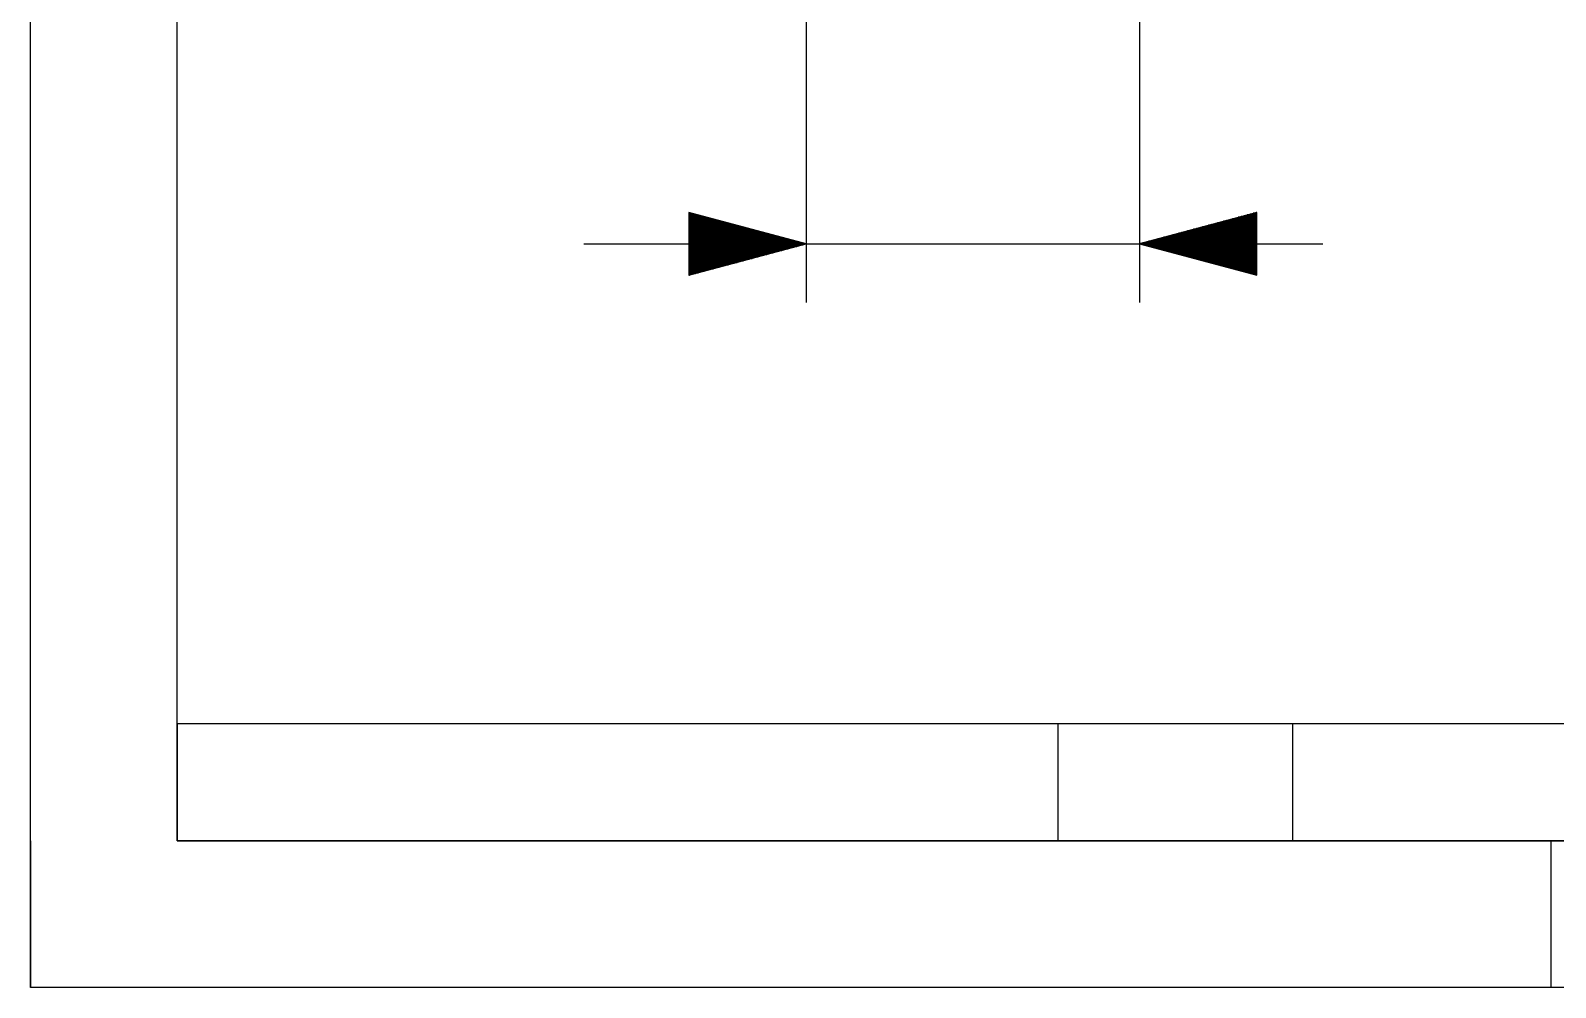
# Model space of a CAD drawing. Extents: x 0 to 420, y 0 to 297.
# Drawn here: x 0 to 52, y 0 to 32.6 of the extents above; entities that cross this region are included whole.
import ezdxf

# ---------------------------------------------------------------- set-up
doc = ezdxf.new("R2010")
doc.units = 0
doc.layers.add('541324033_sd', color=7, linetype='CONTINUOUS')

msp = doc.modelspace()

# ---------------------------------------------------------------- linework, layer by layer
at = {"layer": '541324033_sd', "color": 7}
for points in [[(0, 296.999764), (419.998957, 296.999764), (419.998957, 0), (0, 0)], [(4.999952, 291.999363), (414.998556, 291.999363), (414.998556, 4.999952), (4.999952, 4.999952)], [(26.430497, 25.346004), (22.430684, 26.417881), (22.430684, 24.274465)], [(37.780458, 25.346004), (41.78061, 24.274465), (41.78061, 26.417881)]]:
    msp.add_lwpolyline(points, close=True, dxfattribs=at)
for points in [[(26.430497, 34.346133), (26.430497, 23.346098)], [(37.780458, 34.346133), (37.780458, 23.346098)], [(22.430684, 26.412971), (22.449141, 26.412971)], [(22.430684, 26.412971), (22.449141, 26.412971)], [(22.430684, 26.385877), (22.550741, 26.385877)], [(22.430684, 26.358361), (22.652595, 26.358361)], [(22.430684, 26.331268), (22.75411, 26.331268)], [(22.430684, 26.304174), (22.855625, 26.304174)], [(22.430684, 26.276658), (22.95714, 26.276658)], [(22.430684, 26.249564), (23.05874, 26.249564)], [(22.430684, 26.222471), (23.160593, 26.222471)], [(22.430684, 26.195039), (23.262109, 26.195039)], [(22.430684, 26.167861), (23.363624, 26.167861)], [(22.430684, 26.140768), (23.465139, 26.140768)], [(22.430684, 26.113336), (23.566738, 26.113336)], [(22.430684, 26.086158), (23.668592, 26.086158)], [(22.430684, 26.059065), (23.770107, 26.059065)], [(22.430684, 26.031972), (23.871622, 26.031972)], [(22.430684, 26.00454), (23.973137, 26.00454)], [(41.78061, 26.00454), (40.237733, 26.00454)], [(41.78061, 26.031972), (40.339586, 26.031972)], [(41.78061, 26.059065), (40.441102, 26.059065)], [(41.78061, 26.086158), (40.542701, 26.086158)], [(41.78061, 26.113336), (40.644216, 26.113336)], [(41.78061, 26.140768), (40.745731, 26.140768)], [(41.78061, 26.167861), (40.847585, 26.167861)], [(41.78061, 26.195039), (40.9491, 26.195039)], [(41.78061, 26.222471), (41.0507, 26.222471)], [(41.78061, 26.249564), (41.152215, 26.249564)], [(41.78061, 26.276658), (41.25373, 26.276658)], [(41.78061, 26.304174), (41.355584, 26.304174)], [(41.78061, 26.331268), (41.457099, 26.331268)], [(41.78061, 26.358361), (41.558699, 26.358361)], [(41.78061, 26.385877), (41.660214, 26.385877)], [(41.78061, 26.412971), (41.761729, 26.412971)], [(41.78061, 26.412971), (41.761729, 26.412971)], [(22.430684, 25.977362), (24.074737, 25.977362)], [(22.430684, 25.950268), (24.176591, 25.950268)], [(22.430684, 25.922837), (24.278106, 25.922837)], [(22.430684, 25.895659), (24.379621, 25.895659)], [(22.430684, 25.868565), (24.481136, 25.868565)], [(22.430684, 25.841133), (24.582736, 25.841133)], [(22.430684, 25.81404), (24.68459, 25.81404)], [(22.430684, 25.786862), (24.786105, 25.786862)], [(22.430684, 25.75943), (24.88762, 25.75943)], [(22.430684, 25.732337), (24.989135, 25.732337)], [(22.430684, 25.705159), (25.090735, 25.705159)], [(22.430684, 25.677727), (25.192588, 25.677727)], [(22.430684, 25.650634), (25.294103, 25.650634)], [(22.430684, 25.623541), (25.395619, 25.623541)], [(22.430684, 25.596024), (25.497134, 25.596024)], [(22.430684, 25.568931), (25.598733, 25.568931)], [(22.430684, 25.541837), (25.700587, 25.541837)], [(22.430684, 25.51466), (25.802102, 25.51466)], [(22.430684, 25.487228), (25.903617, 25.487228)], [(22.430684, 25.460134), (26.005132, 25.460134)], [(41.78061, 25.460134), (38.205738, 25.460134)], [(41.78061, 25.487228), (38.307592, 25.487228)], [(41.78061, 25.51466), (38.409107, 25.51466)], [(41.78061, 25.541837), (38.510706, 25.541837)], [(41.78061, 25.568931), (38.612221, 25.568931)], [(41.78061, 25.596024), (38.713737, 25.596024)], [(41.78061, 25.623541), (38.81559, 25.623541)], [(41.78061, 25.650634), (38.917105, 25.650634)], [(41.78061, 25.677727), (39.018705, 25.677727)], [(41.78061, 25.705159), (39.12022, 25.705159)], [(41.78061, 25.732337), (39.221735, 25.732337)], [(41.78061, 25.75943), (39.323589, 25.75943)], [(41.78061, 25.786862), (39.425104, 25.786862)], [(41.78061, 25.81404), (39.526704, 25.81404)], [(41.78061, 25.841133), (39.628219, 25.841133)], [(41.78061, 25.868565), (39.729734, 25.868565)], [(41.78061, 25.895659), (39.831588, 25.895659)], [(41.78061, 25.922837), (39.933103, 25.922837)], [(41.78061, 25.950268), (40.034703, 25.950268)], [(41.78061, 25.977362), (40.136218, 25.977362)], [(18.851494, 25.346004), (44.030536, 25.346004)], [(22.430684, 25.433041), (26.106732, 25.433041)], [(22.430684, 25.405524), (26.208586, 25.405524)], [(22.430684, 25.378431), (26.310101, 25.378431)], [(22.430684, 25.351338), (26.411616, 25.351338)], [(22.430684, 25.341093), (26.411616, 25.341093)], [(22.430684, 25.313915), (26.310101, 25.313915)], [(22.430684, 25.286483), (26.208586, 25.286483)], [(22.430684, 25.25939), (26.106732, 25.25939)], [(22.430684, 25.232297), (26.005132, 25.232297)], [(22.430684, 25.20478), (25.903617, 25.20478)], [(22.430684, 25.177687), (25.802102, 25.177687)], [(22.430684, 25.150594), (25.700587, 25.150594)], [(22.430684, 25.123416), (25.598733, 25.123416)], [(22.430684, 25.095984), (25.497134, 25.095984)], [(22.430684, 25.068891), (25.395619, 25.068891)], [(22.430684, 25.041459), (25.294103, 25.041459)], [(22.430684, 25.014281), (25.192588, 25.014281)], [(22.430684, 24.987188), (25.090735, 24.987188)], [(22.430684, 24.960094), (24.989135, 24.960094)], [(41.78061, 25.351338), (37.799593, 25.351338)], [(41.78061, 25.341093), (37.799593, 25.341093)], [(41.78061, 25.378431), (37.901108, 25.378431)], [(41.78061, 25.313915), (37.901108, 25.313915)], [(41.78061, 25.405524), (38.002708, 25.405524)], [(41.78061, 25.286483), (38.002708, 25.286483)], [(41.78061, 25.433041), (38.104223, 25.433041)], [(41.78061, 25.25939), (38.104223, 25.25939)], [(41.78061, 25.232297), (38.205738, 25.232297)], [(41.78061, 25.20478), (38.307592, 25.20478)], [(41.78061, 25.177687), (38.409107, 25.177687)], [(41.78061, 25.150594), (38.510706, 25.150594)], [(41.78061, 25.123416), (38.612221, 25.123416)], [(41.78061, 25.095984), (38.713737, 25.095984)], [(41.78061, 25.068891), (38.81559, 25.068891)], [(41.78061, 25.041459), (38.917105, 25.041459)], [(41.78061, 25.014281), (39.018705, 25.014281)], [(41.78061, 24.987188), (39.12022, 24.987188)], [(41.78061, 24.960094), (39.221735, 24.960094)], [(22.430684, 24.932578), (24.88762, 24.932578)], [(22.430684, 24.905484), (24.786105, 24.905484)], [(22.430684, 24.878391), (24.68459, 24.878391)], [(22.430684, 24.850959), (24.582736, 24.850959)], [(22.430684, 24.823781), (24.481136, 24.823781)], [(22.430684, 24.796688), (24.379621, 24.796688)], [(22.430684, 24.769256), (24.278106, 24.769256)], [(22.430684, 24.742078), (24.176591, 24.742078)], [(22.430684, 24.714985), (24.074737, 24.714985)], [(22.430684, 24.687553), (23.973137, 24.687553)], [(22.430684, 24.66046), (23.871622, 24.66046)], [(22.430684, 24.633282), (23.770107, 24.633282)], [(22.430684, 24.60585), (23.668592, 24.60585)], [(22.430684, 24.578757), (23.566738, 24.578757)], [(22.430684, 24.551579), (23.465139, 24.551579)], [(22.430684, 24.524485), (23.363624, 24.524485)], [(22.430684, 24.497053), (23.262109, 24.497053)], [(22.430684, 24.46996), (23.160593, 24.46996)], [(22.430684, 24.442782), (23.05874, 24.442782)], [(41.78061, 24.932578), (39.323589, 24.932578)], [(41.78061, 24.905484), (39.425104, 24.905484)], [(41.78061, 24.878391), (39.526704, 24.878391)], [(41.78061, 24.850959), (39.628219, 24.850959)], [(41.78061, 24.823781), (39.729734, 24.823781)], [(41.78061, 24.796688), (39.831588, 24.796688)], [(41.78061, 24.769256), (39.933103, 24.769256)], [(41.78061, 24.742078), (40.034703, 24.742078)], [(41.78061, 24.714985), (40.136218, 24.714985)], [(41.78061, 24.687553), (40.237733, 24.687553)], [(41.78061, 24.66046), (40.339586, 24.66046)], [(41.78061, 24.633282), (40.441102, 24.633282)], [(41.78061, 24.60585), (40.542701, 24.60585)], [(41.78061, 24.578757), (40.644216, 24.578757)], [(41.78061, 24.551579), (40.745731, 24.551579)], [(41.78061, 24.524485), (40.847585, 24.524485)], [(41.78061, 24.497053), (40.9491, 24.497053)], [(41.78061, 24.46996), (41.0507, 24.46996)], [(41.78061, 24.442782), (41.152215, 24.442782)], [(22.430684, 24.41535), (22.95714, 24.41535)], [(22.430684, 24.388257), (22.855625, 24.388257)], [(22.430684, 24.361079), (22.75411, 24.361079)], [(22.430684, 24.333647), (22.652595, 24.333647)], [(22.430684, 24.306554), (22.550741, 24.306554)], [(22.430684, 24.279461), (22.449141, 24.279461)], [(22.430684, 24.279461), (22.449141, 24.279461)], [(41.78061, 24.41535), (41.25373, 24.41535)], [(41.78061, 24.388257), (41.355584, 24.388257)], [(41.78061, 24.361079), (41.457099, 24.361079)], [(41.78061, 24.333647), (41.558699, 24.333647)], [(41.78061, 24.306554), (41.660214, 24.306554)], [(41.78061, 24.279461), (41.761729, 24.279461)], [(41.78061, 24.279461), (41.761729, 24.279461)], [(4.999952, 9.000129), (4.999952, 4.999952)], [(4.999952, 9.000129), (35.000012, 9.000129), (42.999976, 9.000129), (67.999694, 9.000129), (85.999952, 9.000129), (101.999372, 9.000129)], [(35.000012, 9.000129), (35.000012, 4.999952), (42.999976, 4.999952)], [(42.999976, 9.000129), (42.999976, 4.999952), (67.999694, 4.999952)], [(0, 4.999952), (0, 0)], [(4.999952, 4.999952), (35.000012, 4.999952)], [(51.800038, 4.999952), (51.800038, 0)], [(4.999952, 0), (0, 0)]]:
    msp.add_lwpolyline(points, dxfattribs=at)

doc.saveas('drawing.dxf')
